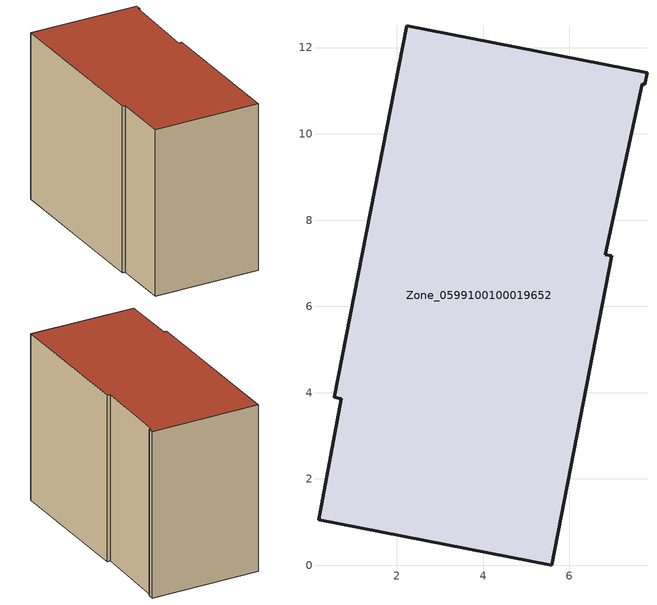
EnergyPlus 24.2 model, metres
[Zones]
Zone_0599100100019652
 floor ground (C_G): 7.8,11.42 7.75,11.14 7.68,11.16 6.83,7.2 6.98,7.17 5.59,0 0.18,1.06 0.71,3.86 0.55,3.9 2.23,12.51 z0
 wall outside (C_F): 7.8,11.42 2.23,12.51 0.55,3.9 0.71,3.86 0.18,1.06 5.59,0 6.98,7.17 6.83,7.2 7.68,11.16 7.75,11.14 7.8,11.42 z0:8.74
 roof outside (C_R): 7.75,11.14 7.8,11.42 2.23,12.51 0.55,3.9 0.71,3.86 0.18,1.06 5.59,0 6.98,7.17 6.83,7.2 7.68,11.16 z8.74
[BUILDING]
Pand.0599100100019652: North Axis=0; Terrain=City; Loads Convergence Tolerance Value=0.04; Temperature Convergence Tolerance Value=0.4; Solar Distribution=FullExterior; Maximum Number of Warmup Days=25; Minimum Number of Warmup Days=1
[Site:Location]
Rotterdam.The.Hague.AP_ZH_NLD Design_Conditions: Latitude=51.96; Longitude=4.45; Time Zone=1; Elevation=-4.5
[SITE:GROUNDTEMPERATURE:BUILDINGSURFACE]
18, 18, 18, 18, 18, 18, 18, 18, 18, 18, 18, 18
[MATERIAL] Thermal Absorptance=0.9; Solar Absorptance=0.7; Visible Absorptance=0.7
Name | Roughness | Thickness | Conductivity | Density | Specific Heat
G.TC.2015-2018 | MediumSmooth | 0.15 | 0.0428571 | 540 | 1210
F.TC.2015-2018 | Rough | 0.3 | 0.0666667 | 1920 | 840
R.TC.2015-2018 | MediumRough | 0.2 | 0.0333333 | 1500 | 1000
[CONSTRUCTION]
C_G: G.TC.2015-2018
C_F: F.TC.2015-2018
C_R: R.TC.2015-2018
[ZONE]
Zone_0599100100019652: Type=1; Multiplier=1; Ceiling Height=Autocalculate; Volume=Autocalculate; Floor Area=autocalculate; Part of Total Floor Area=Yes
[ZONEINFILTRATION:DESIGNFLOWRATE]
Infil_Zone_0599100100019652: Zone or ZoneList or Space or SpaceList=Zone_0599100100019652; Schedule=AlwaysOn; Design Flow Rate Calculation Method=Flow/Area; Flow Rate per Floor Area=0.0015; Constant Term Coefficient=1; Temperature Term Coefficient=0; Velocity Term Coefficient=0; Velocity Squared Term Coefficient=0
[HVACTEMPLATE:ZONE:IDEALLOADSAIRSYSTEM]
Zone_0599100100019652: Maximum Heating Supply Air Temperature=50; Minimum Cooling Supply Air Temperature=13; Maximum Heating Supply Air Humidity Ratio=0.0156; Minimum Cooling Supply Air Humidity Ratio=0.0077; Heating Limit=NoLimit; Cooling Limit=NoLimit; Dehumidification Control Type=ConstantSensibleHeatRatio; Cooling Sensible Heat Ratio=0.7; Dehumidification Setpoint=60; Humidification Control Type=None; Humidification Setpoint=30; Outdoor Air Method=None; Outdoor Air Flow Rate per Person=0.00944; Outdoor Air Flow Rate per Zone Floor Area=0; Outdoor Air Flow Rate per Zone=0; Demand Controlled Ventilation Type=None; Outdoor Air Economizer Type=NoEconomizer; Heat Recovery Type=None; Sensible Heat Recovery Effectiveness=0.7; Latent Heat Recovery Effectiveness=0.65
[ZONECONTROL:THERMOSTAT]
ThermostatControl_Zone_0599100100019652: Zone or ZoneList=Zone_0599100100019652; Control Type Schedule=DualSetpointControlType; Control 1=Thermostat_Zone_0599100100019652; Temperature Difference Between Cutout And Setpoint=0
[THERMOSTATSETPOINT:DUALSETPOINT]
Thermostat_Zone_0599100100019652: Heating Setpoint Temperature Schedule=HeatingSetpoint_Zone_0599100100019652; Cooling Setpoint Temperature Schedule=CoolingSetpoint_Zone_0599100100019652
[SCHEDULE:COMPACT]
HeatingSetpoint_Zone_0599100100019652: Through: 12/31, For: AllDays, Until: 24:00, 21
CoolingSetpoint_Zone_0599100100019652: Through: 12/31, For: AllDays, Until: 24:00, 24
DualSetpointControlType: Through: 12/31, For: AllDays, Until: 24:00, 4
AlwaysOn: Through: 12/31, For: AllDays, Until: 24:00, 1
